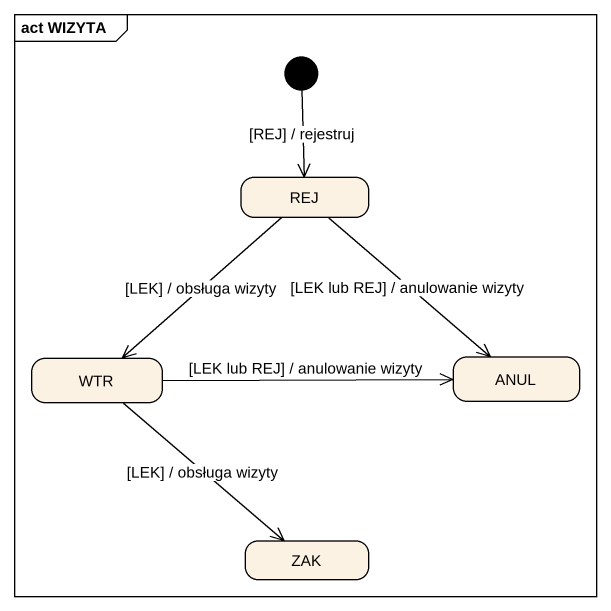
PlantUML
@startuml
mainframe act WIZYTA
hide empty description
state REJ
state WTR
state ANUL
state ZAK
[*] --> REJ : [REJ] / rejestruj
REJ --> WTR : [LEK] / obsługa wizyty
REJ --> ANUL : [LEK lub REJ] / anulowanie wizyty
WTR -right-> ANUL : [LEK lub REJ] / anulowanie wizyty
WTR --> ZAK : [LEK] / obsługa wizyty
@enduml
